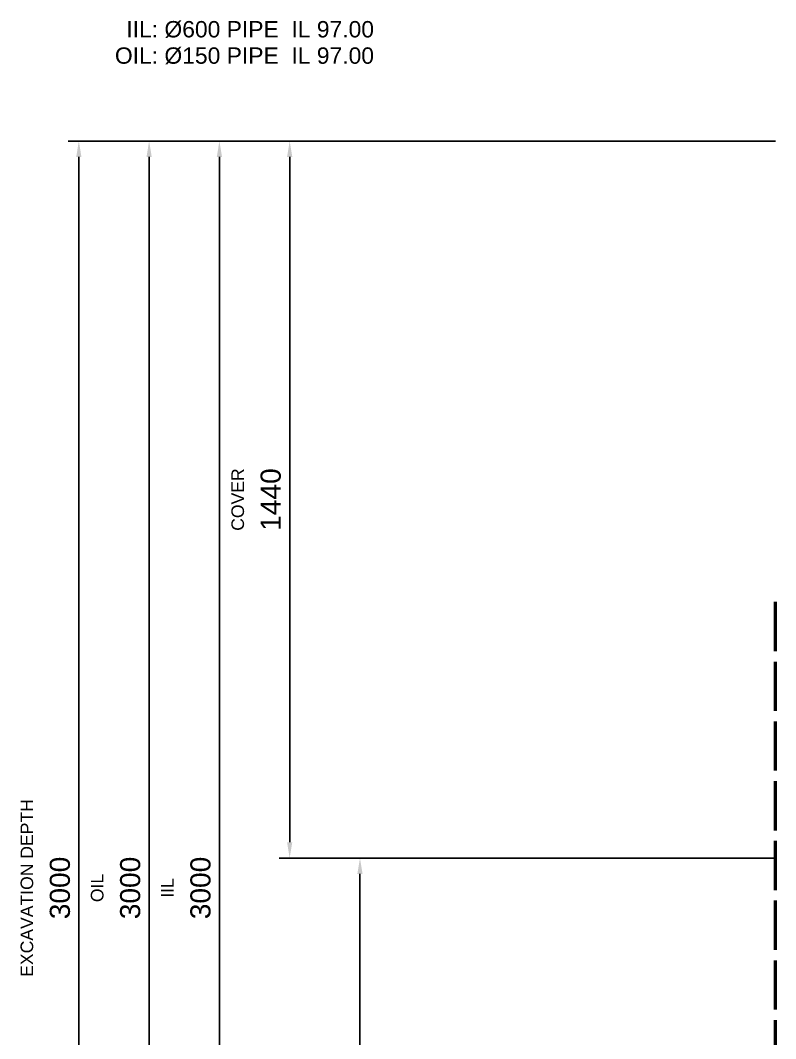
# Model space of a CAD drawing. Header units: millimetres. Extents: x -1589 to 4494, y -1079 to 3281.
# Drawn here: x -1580 to -64, y 1197 to 3242 of the extents above; entities that cross this region are included whole.
import ezdxf
from ezdxf.enums import TextEntityAlignment as Align

# ---------------------------------------------------------------- set-up
doc = ezdxf.new("R2010")
doc.units = ezdxf.units.MM
doc.linetypes.add('DASH_99_21', pattern=[119.944444, 98.777778, -21.166667])
for name, color, linetype in [('ANNOTATIONS', 7, 'Continuous'), ('DIMENSIONS', 7, 'Continuous'), ('GEOFAB', 5, 'Continuous')]:
    doc.layers.add(name, color=color, linetype=linetype)
doc.styles.add('ARIAL', font='arial.ttf')
doc.dimstyles.get("Standard").update_dxf_attribs({"dimtxt": 2.5, "dimasz": 2.5, "dimexe": 1.25, "dimexo": 0.625, "dimtad": 1, "dimcen": 2.5, "dimazin": 3, "dimtfac": 1, "dimtmove": 0, "dimatfit": 3})

msp = doc.modelspace()

# ---------------------------------------------------------------- linework, layer by layer
at = {"layer": 'GEOFAB', "color": 5, "linetype": 'DASH_99_21', "lineweight": 50}
msp.add_line((-63.5, -63.5), (-63.5, 2088.2), dxfattribs=at)

# ---------------------------------------------------------------- texts
at = {"layer": 'ANNOTATIONS', "style": 'ARIAL'}
for s, p in [('IIL: Ø600 PIPE  IL 97.00', (-869.8, 3208.1)), ('OIL: Ø150 PIPE  IL 97.00', (-869.8, 3155.2))]:
    msp.add_text(s, height=32.837, dxfattribs=at).set_placement(p, align=Align.RIGHT)
at = {"layer": 'DIMENSIONS', "style": 'ARIAL'}
for s, height, p in [('COVER', 25.26, (-1130.8, 2280)), ('EXCAVATION DEPTH', 25.259, (-1554.1, 1500)), ('OIL', 25.26, (-1413, 1500)), ('IIL', 25.26, (-1271.9, 1500))]:
    msp.add_text(s, height=height, rotation=90, dxfattribs=at).set_placement(p, align=Align.CENTER)

# ---------------------------------------------------------------- dimensions: what is measured, and where the dimension line sits
at = {"layer": 'DIMENSIONS'}
for base, p1, p2 in [((-1462.4, 0), (-63.5, 0), (-63.5, 3000)), ((-1321.3, 0), (-63.5, 0), (-63.5, 3000)), ((-1180.2, 0), (-63.5, 0), (-63.5, 3000)), ((-1039.1, 1560), (-63.5, 1560), (-63.5, 3000)), ((-898, 0), (-63.5, 0), (-63.5, 1560))]:
    msp.add_linear_dim(base=base, p1=p1, p2=p2, angle=90, dimstyle='Standard', override={"dimtxt": 40.414222, "dimasz": 31.75, "dimexe": 21.166667, "dimexo": 0, "dimgap": 17.638889, "dimtad": 1, "dimtih": 0, "dimtoh": 0, "dimdec": 0, "dimtxsty": 'ARIAL', "dimclrd": 7, "dimclre": 7, "dimclrt": 7}, dxfattribs=at).render()

doc.saveas('drawing.dxf')
